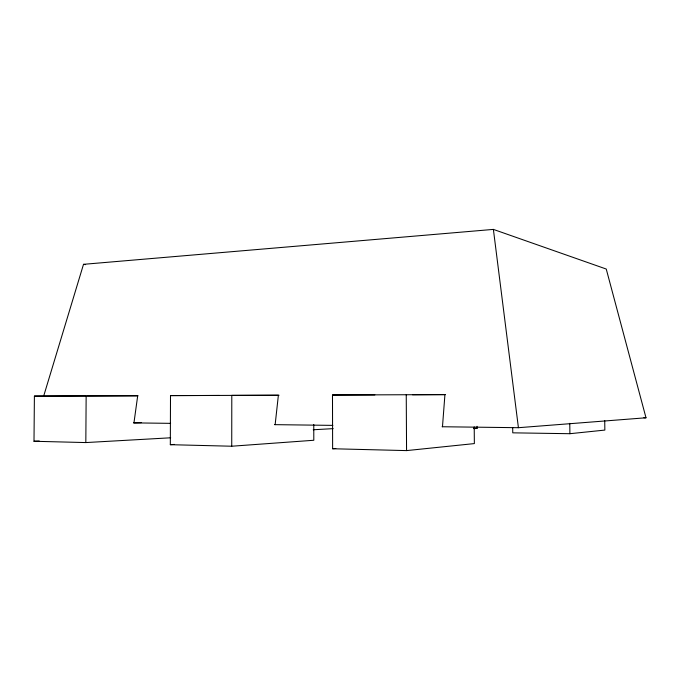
<?xml version="1.0" encoding="UTF-8"?>
<svg xmlns="http://www.w3.org/2000/svg" width="680" height="680" viewBox="0 0 680 680"><rect width="100%" height="100%" fill="white"/><g stroke="black" fill="none" stroke-linecap="round" stroke-linejoin="round"><path stroke-width="1.02" d="M275.145 424.66L278.383 395.241L170.501 395.599L170.323 444.686L231.736 446.225L231.795 395.369L279.055 395.241M85.825 442.569L86.147 395.921L34.399 396.117L34 441.269L85.825 442.569L170.671 437.792M442.476 426.751L444.933 394.621L412.471 394.74M43.614 396.287L83.513 264.325L493.383 229.398L606.245 269.034L646 417.775L518.423 427.703L442.068 426.743M445.392 394.613L332.486 394.995L332.63 448.749L406.563 450.602L474.36 443.589L474.215 426.896M512.703 427.661L512.754 432.837L569.899 433.704L604.851 430.083L604.724 420.589M332.63 448.749L335.775 448.477M231.736 446.225L313.803 440.266L313.769 424.524M473.866 428.638L477.046 428.409L477.029 426.3M170.323 444.686L174.531 444.414M313.216 429.76L333.183 428.638M34 441.269L39.27 440.997M141.312 422.628L133.952 422.892L137.7 395.769L87.371 395.955M170.501 395.599L219.376 395.462M34.399 396.117L138.006 395.769M332.486 394.995L374.858 394.876M643.884 417.758L646 417.775M133.501 422.883L170.612 423.351M274.533 424.651L332.851 425.382M473.917 428.366L477.046 428.409M83.513 264.325L85.603 264.63M493.383 229.398L518.423 427.703M569.781 423.334L569.899 433.704M406.249 394.714L406.563 450.602"/></g></svg>
